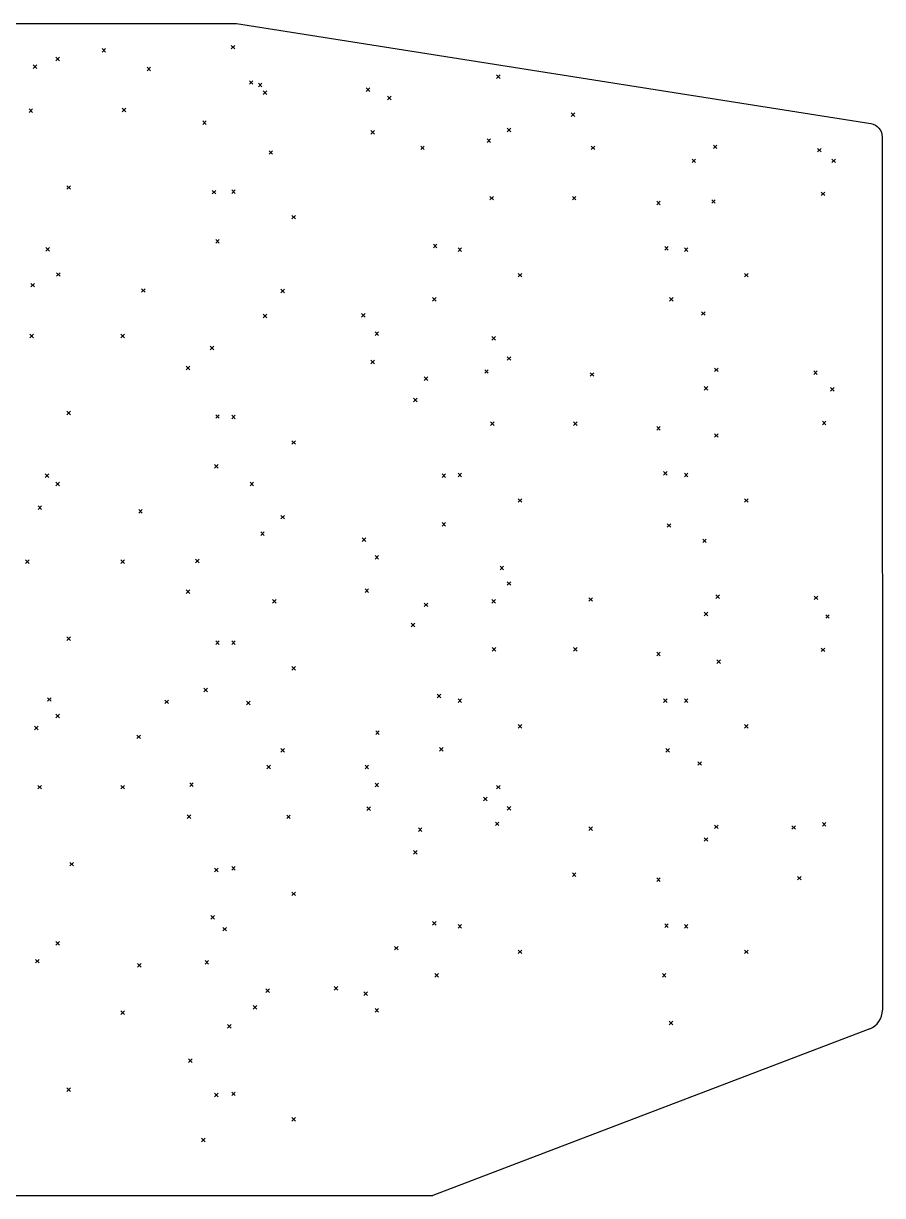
# Model space of a CAD drawing. Extents: x 3.15 to 8.88, y -6.73 to -1.38.
# Drawn here: x 6.022 to 8.877, y -5.276 to -1.378 of the extents above; entities that cross this region are included whole.
import ezdxf

# ---------------------------------------------------------------- set-up
doc = ezdxf.new("R2010")
doc.units = 0
doc.header["$MEASUREMENT"] = 0
doc.layers.add('BLACK', color=7, linetype='CONTINUOUS')

msp = doc.modelspace()

# ---------------------------------------------------------------- linework, layer by layer
at = {"layer": 'BLACK', "linetype": 'CONTINUOUS'}
for p, q in [((5.86614, -1.37795), (6.73031, -1.37795)), ((6.73031, -1.37795), (8.83762, -1.71044)), ((6.28304, -1.46142), (6.29485, -1.47323)), ((6.29485, -1.46142), (6.28304, -1.47323)), ((6.71217, -1.45089), (6.72398, -1.4627)), ((6.72398, -1.45089), (6.71217, -1.4627)), ((6.05469, -1.51583), (6.0665, -1.52764)), ((6.0665, -1.51583), (6.05469, -1.52764)), ((6.12949, -1.49026), (6.1413, -1.50207)), ((6.1413, -1.49026), (6.12949, -1.50207)), ((6.43264, -1.52371), (6.44445, -1.53552)), ((6.44445, -1.52371), (6.43264, -1.53552)), ((7.59406, -1.54932), (7.60587, -1.56113)), ((7.60587, -1.54932), (7.59406, -1.56113)), ((6.77296, -1.56858), (6.78477, -1.58039)), ((6.78477, -1.56858), (6.77296, -1.58039)), ((6.80272, -1.57688), (6.81453, -1.58869)), ((6.81453, -1.57688), (6.80272, -1.58869)), ((7.16099, -1.59262), (7.1728, -1.60443)), ((7.1728, -1.59262), (7.16099, -1.60443)), ((6.81882, -1.60245), (6.83063, -1.61426)), ((6.83063, -1.60245), (6.81882, -1.61426)), ((7.23186, -1.62018), (7.24367, -1.63199)), ((7.24367, -1.62018), (7.23186, -1.63199)), ((6.04058, -1.66185), (6.05239, -1.67366)), ((6.05239, -1.66185), (6.04058, -1.67366)), ((6.34997, -1.65955), (6.36178, -1.67136)), ((6.36178, -1.65955), (6.34997, -1.67136)), ((7.84209, -1.6753), (7.8539, -1.68711)), ((7.8539, -1.6753), (7.84209, -1.68711)), ((6.61768, -1.70203), (6.62949, -1.71384)), ((6.62949, -1.70203), (6.61768, -1.71384)), ((8.83762, -1.71044), (8.84556, -1.71247)), ((8.84556, -1.71247), (8.85283, -1.71581)), ((7.17674, -1.73436), (7.18855, -1.74617)), ((7.18855, -1.73436), (7.17674, -1.74617)), ((7.62949, -1.72648), (7.6413, -1.73829)), ((7.6413, -1.72648), (7.62949, -1.73829)), ((8.85283, -1.71581), (8.85932, -1.7203)), ((8.85932, -1.7203), (8.86489, -1.72581)), ((8.86489, -1.72581), (8.86944, -1.7322)), ((8.86944, -1.7322), (8.87285, -1.73932)), ((8.87285, -1.73932), (8.87498, -1.74703)), ((8.87498, -1.74703), (8.87572, -1.75519)), ((7.34209, -1.78554), (7.3539, -1.79735)), ((7.3539, -1.78554), (7.34209, -1.79735)), ((7.56256, -1.76191), (7.57437, -1.77373)), ((7.57437, -1.76191), (7.56256, -1.77373)), ((7.90902, -1.78554), (7.92083, -1.79735)), ((7.92083, -1.78554), (7.90902, -1.79735)), ((8.31453, -1.78233), (8.32634, -1.79414)), ((8.32634, -1.78233), (8.31453, -1.79414)), ((8.87572, -1.75519), (8.87678, -4.65945)), ((6.83815, -1.80129), (6.84997, -1.8131)), ((6.84997, -1.80129), (6.83815, -1.8131)), ((8.24367, -1.82884), (8.25548, -1.84066)), ((8.25548, -1.82884), (8.24367, -1.84066)), ((8.66099, -1.79341), (8.6728, -1.80522)), ((8.6728, -1.79341), (8.66099, -1.80522)), ((8.70823, -1.82884), (8.72004, -1.84066)), ((8.72004, -1.82884), (8.70823, -1.84066)), ((6.1663, -1.91776), (6.17811, -1.92957)), ((6.17811, -1.91776), (6.1663, -1.92957)), ((6.64918, -1.93315), (6.66099, -1.94496)), ((6.66099, -1.93315), (6.64918, -1.94496)), ((6.71425, -1.93126), (6.72606, -1.94307)), ((6.72606, -1.93126), (6.71425, -1.94307)), ((8.6728, -1.93852), (8.68461, -1.95033)), ((8.68461, -1.93852), (8.6728, -1.95033)), ((7.57208, -1.95319), (7.58389, -1.965)), ((7.58389, -1.95319), (7.57208, -1.965)), ((7.84603, -1.95319), (7.85784, -1.965)), ((7.85784, -1.95319), (7.84603, -1.965)), ((8.12622, -1.96917), (8.13803, -1.98098)), ((8.13803, -1.96917), (8.12622, -1.98098)), ((8.3092, -1.96409), (8.32101, -1.97591)), ((8.32101, -1.96409), (8.3092, -1.97591)), ((6.91433, -2.01618), (6.92614, -2.02799)), ((6.92614, -2.01618), (6.91433, -2.02799)), ((6.66099, -2.09656), (6.6728, -2.10837)), ((6.6728, -2.09656), (6.66099, -2.10837)), ((6.09674, -2.12318), (6.10855, -2.13499)), ((6.10855, -2.12318), (6.09674, -2.13499)), ((7.38409, -2.11231), (7.39591, -2.12412)), ((7.39591, -2.11231), (7.38409, -2.12412)), ((7.46622, -2.12417), (7.47803, -2.13598)), ((7.47803, -2.12417), (7.46622, -2.13598)), ((8.15311, -2.12018), (8.16493, -2.13199)), ((8.16493, -2.12018), (8.15311, -2.13199)), ((8.21819, -2.12417), (8.23, -2.13598)), ((8.23, -2.12417), (8.21819, -2.13598)), ((6.13189, -2.2068), (6.1437, -2.21861)), ((6.1437, -2.2068), (6.13189, -2.21861)), ((7.6663, -2.20909), (7.67811, -2.22091)), ((7.67811, -2.20909), (7.6663, -2.22091)), ((8.41827, -2.20909), (8.43008, -2.22091)), ((8.43008, -2.20909), (8.41827, -2.22091)), ((6.04682, -2.24223), (6.05863, -2.25404)), ((6.05863, -2.24223), (6.04682, -2.25404)), ((6.41456, -2.25991), (6.42637, -2.27172)), ((6.42637, -2.25991), (6.41456, -2.27172)), ((6.87752, -2.26191), (6.88934, -2.27373)), ((6.88934, -2.26191), (6.87752, -2.27373)), ((7.38146, -2.28947), (7.39327, -2.30129)), ((7.39327, -2.28947), (7.38146, -2.30129)), ((8.16886, -2.28947), (8.18067, -2.30129)), ((8.18067, -2.28947), (8.16886, -2.30129)), ((8.27516, -2.33672), (8.28697, -2.34853)), ((8.28697, -2.33672), (8.27516, -2.34853)), ((6.81847, -2.34459), (6.83028, -2.3564)), ((6.83028, -2.34459), (6.81847, -2.3564)), ((7.14524, -2.3426), (7.15705, -2.35441)), ((7.15705, -2.3426), (7.14524, -2.35441)), ((6.04308, -2.41132), (6.05489, -2.42313)), ((6.05489, -2.41132), (6.04308, -2.42313)), ((6.34603, -2.41152), (6.35784, -2.42333)), ((6.35784, -2.41152), (6.34603, -2.42333)), ((7.19024, -2.40356), (7.20205, -2.41537)), ((7.20205, -2.40356), (7.19024, -2.41537)), ((6.64296, -2.45152), (6.65477, -2.46333)), ((6.65477, -2.45152), (6.64296, -2.46333)), ((7.57831, -2.4194), (7.59012, -2.43121)), ((7.59012, -2.4194), (7.57831, -2.43121)), ((7.62949, -2.48632), (7.6413, -2.49814)), ((7.6413, -2.48632), (7.62949, -2.49814)), ((6.56256, -2.51782), (6.57437, -2.52963)), ((6.57437, -2.51782), (6.56256, -2.52963)), ((7.17674, -2.49814), (7.18855, -2.50995)), ((7.18855, -2.49814), (7.17674, -2.50995)), ((7.55469, -2.52963), (7.5665, -2.54144)), ((7.5665, -2.52963), (7.55469, -2.54144)), ((8.31847, -2.52371), (8.33028, -2.53552)), ((8.33028, -2.52371), (8.31847, -2.53552)), ((7.35409, -2.55356), (7.36591, -2.56537)), ((7.36591, -2.55356), (7.35409, -2.56537)), ((7.90508, -2.53944), (7.91689, -2.55125)), ((7.91689, -2.53944), (7.90508, -2.55125)), ((8.64793, -2.53357), (8.65974, -2.54538)), ((8.65974, -2.53357), (8.64793, -2.54538)), ((8.28409, -2.5853), (8.29591, -2.59711)), ((8.29591, -2.5853), (8.28409, -2.59711)), ((8.7043, -2.58869), (8.71611, -2.6005)), ((8.71611, -2.58869), (8.7043, -2.6005)), ((7.31847, -2.62412), (7.33028, -2.63593)), ((7.33028, -2.62412), (7.31847, -2.63593)), ((6.1663, -2.66722), (6.17811, -2.67904)), ((6.17811, -2.66722), (6.1663, -2.67904)), ((6.66099, -2.67924), (6.6728, -2.69105)), ((6.6728, -2.67924), (6.66099, -2.69105)), ((6.71425, -2.68073), (6.72606, -2.69254)), ((6.72606, -2.68073), (6.71425, -2.69254)), ((7.57458, -2.70266), (7.58639, -2.71447)), ((7.58639, -2.70266), (7.57458, -2.71447)), ((7.84997, -2.70286), (7.86178, -2.71467)), ((7.86178, -2.70286), (7.84997, -2.71467)), ((8.12622, -2.71864), (8.13803, -2.73045)), ((8.13803, -2.71864), (8.12622, -2.73045)), ((8.67674, -2.70091), (8.68855, -2.71272)), ((8.68855, -2.70091), (8.67674, -2.71272)), ((6.91433, -2.76565), (6.92614, -2.77746)), ((6.92614, -2.76565), (6.91433, -2.77746)), ((8.31847, -2.74223), (8.33028, -2.75404)), ((8.33028, -2.74223), (8.31847, -2.75404)), ((6.65705, -2.84459), (6.66886, -2.8564)), ((6.66886, -2.84459), (6.65705, -2.8564)), ((6.09406, -2.87609), (6.10587, -2.8879)), ((6.10587, -2.87609), (6.09406, -2.8879)), ((7.41296, -2.87609), (7.42477, -2.8879)), ((7.42477, -2.87609), (7.41296, -2.8879)), ((7.46622, -2.87364), (7.47803, -2.88545)), ((7.47803, -2.87364), (7.46622, -2.88545)), ((8.14918, -2.86821), (8.16099, -2.88003)), ((8.16099, -2.86821), (8.14918, -2.88003)), ((8.21819, -2.87364), (8.23, -2.88545)), ((8.23, -2.87364), (8.21819, -2.88545)), ((6.12949, -2.90365), (6.1413, -2.91546)), ((6.1413, -2.90365), (6.12949, -2.91546)), ((6.77516, -2.90365), (6.78697, -2.91546)), ((6.78697, -2.90365), (6.77516, -2.91546)), ((7.6663, -2.95856), (7.67811, -2.97037)), ((7.67811, -2.95856), (7.6663, -2.97037)), ((8.41827, -2.95856), (8.43008, -2.97037)), ((8.43008, -2.95856), (8.41827, -2.97037)), ((6.07044, -2.98239), (6.08225, -2.9942)), ((6.08225, -2.98239), (6.07044, -2.9942)), ((6.40508, -2.9942), (6.41689, -3.00601)), ((6.41689, -2.9942), (6.40508, -3.00601)), ((6.87752, -3.01388), (6.88934, -3.02569)), ((6.88934, -3.01388), (6.87752, -3.02569)), ((7.41296, -3.03751), (7.42477, -3.04932)), ((7.42477, -3.03751), (7.41296, -3.04932)), ((6.8106, -3.069), (6.82241, -3.08081)), ((6.82241, -3.069), (6.8106, -3.08081)), ((8.16099, -3.04144), (8.1728, -3.05325)), ((8.1728, -3.04144), (8.16099, -3.05325)), ((7.14764, -3.08869), (7.15945, -3.1005)), ((7.15945, -3.08869), (7.14764, -3.1005)), ((8.2791, -3.09262), (8.29091, -3.10443)), ((8.29091, -3.09262), (8.2791, -3.10443)), ((7.19024, -3.14774), (7.20205, -3.15955)), ((7.20205, -3.14774), (7.19024, -3.15955)), ((6.02877, -3.16185), (6.04058, -3.17366)), ((6.04058, -3.16185), (6.02877, -3.17366)), ((6.34603, -3.16185), (6.35784, -3.17366)), ((6.35784, -3.16185), (6.34603, -3.17366)), ((6.59406, -3.15955), (6.60587, -3.17136)), ((6.60587, -3.15955), (6.59406, -3.17136)), ((7.60587, -3.18317), (7.61768, -3.19499)), ((7.61768, -3.18317), (7.60587, -3.19499)), ((7.62949, -3.23436), (7.6413, -3.24617)), ((7.6413, -3.23436), (7.62949, -3.24617)), ((6.56256, -3.26191), (6.57437, -3.27373)), ((6.57437, -3.26191), (6.56256, -3.27373)), ((7.15705, -3.25798), (7.16886, -3.26979)), ((7.16886, -3.25798), (7.15705, -3.26979)), ((6.84997, -3.29341), (6.86178, -3.30522)), ((6.86178, -3.29341), (6.84997, -3.30522)), ((7.3539, -3.30522), (7.36571, -3.31703)), ((7.36571, -3.30522), (7.3539, -3.31703)), ((7.57868, -3.29378), (7.59049, -3.30559)), ((7.59049, -3.29378), (7.57868, -3.30559)), ((7.90115, -3.28747), (7.91296, -3.29928)), ((7.91296, -3.28747), (7.90115, -3.29928)), ((8.32277, -3.27803), (8.33458, -3.28984)), ((8.33458, -3.27803), (8.32277, -3.28984)), ((8.64954, -3.28196), (8.66135, -3.29378)), ((8.66135, -3.28196), (8.64954, -3.29378)), ((8.28409, -3.33583), (8.29591, -3.34764)), ((8.29591, -3.33583), (8.28409, -3.34764)), ((8.68795, -3.34409), (8.69976, -3.35591)), ((8.69976, -3.34409), (8.68795, -3.35591)), ((7.3106, -3.37215), (7.32241, -3.38396)), ((7.32241, -3.37215), (7.3106, -3.38396)), ((6.1663, -3.41776), (6.17811, -3.42957)), ((6.17811, -3.41776), (6.1663, -3.42957)), ((6.66099, -3.43121), (6.6728, -3.44302)), ((6.6728, -3.43121), (6.66099, -3.44302)), ((6.71425, -3.43126), (6.72606, -3.44307)), ((6.72606, -3.43126), (6.71425, -3.44307)), ((7.57995, -3.45319), (7.59176, -3.465)), ((7.59176, -3.45319), (7.57995, -3.465)), ((7.84997, -3.45319), (7.86178, -3.465)), ((7.86178, -3.45319), (7.84997, -3.465)), ((8.6728, -3.45483), (8.68461, -3.46664)), ((8.68461, -3.45483), (8.6728, -3.46664)), ((8.12622, -3.46917), (8.13803, -3.48098)), ((8.13803, -3.46917), (8.12622, -3.48098)), ((8.32634, -3.4942), (8.33815, -3.50601)), ((8.33815, -3.4942), (8.32634, -3.50601)), ((6.91433, -3.51618), (6.92614, -3.52799)), ((6.92614, -3.51618), (6.91433, -3.52799)), ((6.10193, -3.62018), (6.11374, -3.63199)), ((6.11374, -3.62018), (6.10193, -3.63199)), ((6.62162, -3.58869), (6.63343, -3.6005)), ((6.63343, -3.58869), (6.62162, -3.6005)), ((7.39721, -3.60837), (7.40902, -3.62018)), ((7.40902, -3.60837), (7.39721, -3.62018)), ((7.46622, -3.62417), (7.47803, -3.63598)), ((7.47803, -3.62417), (7.46622, -3.63598)), ((8.14918, -3.62412), (8.16099, -3.63593)), ((8.16099, -3.62412), (8.14918, -3.63593)), ((8.21819, -3.62417), (8.23, -3.63598)), ((8.23, -3.62417), (8.21819, -3.63598)), ((6.4917, -3.62806), (6.50351, -3.63987)), ((6.50351, -3.62806), (6.4917, -3.63987)), ((6.76335, -3.63199), (6.77516, -3.6438)), ((6.77516, -3.63199), (6.76335, -3.6438)), ((6.12949, -3.6753), (6.1413, -3.68711)), ((6.1413, -3.6753), (6.12949, -3.68711)), ((6.05863, -3.71467), (6.07044, -3.72648)), ((6.07044, -3.71467), (6.05863, -3.72648)), ((7.19249, -3.73042), (7.2043, -3.74223)), ((7.2043, -3.73042), (7.19249, -3.74223)), ((7.6663, -3.70909), (7.67811, -3.72091)), ((7.67811, -3.70909), (7.6663, -3.72091)), ((8.41827, -3.70909), (8.43008, -3.72091)), ((8.43008, -3.70909), (8.41827, -3.72091)), ((6.39881, -3.74418), (6.41062, -3.75599)), ((6.41062, -3.74418), (6.39881, -3.75599)), ((6.87752, -3.78947), (6.88934, -3.80129)), ((6.88934, -3.78947), (6.87752, -3.80129)), ((7.40508, -3.78554), (7.41689, -3.79735)), ((7.41689, -3.78554), (7.40508, -3.79735)), ((8.15705, -3.78947), (8.16886, -3.80129)), ((8.16886, -3.78947), (8.15705, -3.80129)), ((6.83061, -3.84459), (6.84242, -3.8564)), ((6.84242, -3.84459), (6.83061, -3.8564)), ((7.15705, -3.84459), (7.16886, -3.8564)), ((7.16886, -3.84459), (7.15705, -3.8564)), ((8.26335, -3.83278), (8.27516, -3.84459)), ((8.27516, -3.83278), (8.26335, -3.84459)), ((6.07011, -3.91185), (6.08192, -3.92366)), ((6.08192, -3.91185), (6.07011, -3.92366)), ((6.34603, -3.91152), (6.35784, -3.92333)), ((6.35784, -3.91152), (6.34603, -3.92333)), ((6.57437, -3.90365), (6.58619, -3.91546)), ((6.58619, -3.90365), (6.57437, -3.91546)), ((7.19024, -3.90409), (7.20205, -3.91591)), ((7.20205, -3.90409), (7.19024, -3.91591)), ((7.59406, -3.91152), (7.60587, -3.92333)), ((7.60587, -3.91152), (7.59406, -3.92333)), ((7.55075, -3.95089), (7.56256, -3.9627)), ((7.56256, -3.95089), (7.55075, -3.9627)), ((6.5665, -4.00995), (6.57831, -4.02176)), ((6.57831, -4.00995), (6.5665, -4.02176)), ((6.89688, -4.01028), (6.90869, -4.02209)), ((6.90869, -4.01028), (6.89688, -4.02209)), ((7.16296, -3.98327), (7.17477, -3.99508)), ((7.17477, -3.98327), (7.16296, -3.99508)), ((7.62949, -3.98239), (7.6413, -3.9942)), ((7.6413, -3.98239), (7.62949, -3.9942)), ((7.33422, -4.05325), (7.34603, -4.06506)), ((7.34603, -4.05325), (7.33422, -4.06506)), ((7.59012, -4.03357), (7.60193, -4.04538)), ((7.60193, -4.03357), (7.59012, -4.04538)), ((7.90115, -4.04932), (7.91296, -4.06113)), ((7.91296, -4.04932), (7.90115, -4.06113)), ((8.31883, -4.04339), (8.33065, -4.0552)), ((8.33065, -4.04339), (8.31883, -4.0552)), ((8.57546, -4.04577), (8.58727, -4.05758)), ((8.58727, -4.04577), (8.57546, -4.05758)), ((8.67674, -4.03552), (8.68855, -4.04733)), ((8.68855, -4.03552), (8.67674, -4.04733)), ((8.28409, -4.08583), (8.29591, -4.09764)), ((8.29591, -4.08583), (8.28409, -4.09764)), ((7.31847, -4.12806), (7.33028, -4.13987)), ((7.33028, -4.12806), (7.31847, -4.13987)), ((6.17613, -4.16776), (6.18794, -4.17957)), ((6.18794, -4.16776), (6.17613, -4.17957)), ((6.65705, -4.18703), (6.66886, -4.19884)), ((6.66886, -4.18703), (6.65705, -4.19884)), ((6.71425, -4.18126), (6.72606, -4.19307)), ((6.72606, -4.18126), (6.71425, -4.19307)), ((7.84603, -4.20286), (7.85784, -4.21467)), ((7.85784, -4.20286), (7.84603, -4.21467)), ((8.12622, -4.21917), (8.13803, -4.23098)), ((8.13803, -4.21917), (8.12622, -4.23098)), ((8.59464, -4.21409), (8.60645, -4.22591)), ((8.60645, -4.21409), (8.59464, -4.22591)), ((6.91433, -4.26618), (6.92614, -4.27799)), ((6.92614, -4.26618), (6.91433, -4.27799)), ((6.64524, -4.34459), (6.65705, -4.3564)), ((6.65705, -4.34459), (6.64524, -4.3564)), ((7.38146, -4.36428), (7.39327, -4.37609)), ((7.39327, -4.36428), (7.38146, -4.37609)), ((6.68461, -4.38396), (6.69642, -4.39577)), ((6.69642, -4.38396), (6.68461, -4.39577)), ((7.46622, -4.37417), (7.47803, -4.38598)), ((7.47803, -4.37417), (7.46622, -4.38598)), ((8.15311, -4.37215), (8.16493, -4.38396)), ((8.16493, -4.37215), (8.15311, -4.38396)), ((8.21819, -4.37417), (8.23, -4.38598)), ((8.23, -4.37417), (8.21819, -4.38598)), ((6.12949, -4.43121), (6.1413, -4.44302)), ((6.1413, -4.43121), (6.12949, -4.44302)), ((7.25548, -4.44695), (7.26729, -4.45877)), ((7.26729, -4.44695), (7.25548, -4.45877)), ((7.6663, -4.45909), (7.67811, -4.47091)), ((7.67811, -4.45909), (7.6663, -4.47091)), ((8.41827, -4.45909), (8.43008, -4.47091)), ((8.43008, -4.45909), (8.41827, -4.47091)), ((6.06256, -4.49026), (6.07437, -4.50207)), ((6.07437, -4.49026), (6.06256, -4.50207)), ((6.40115, -4.50402), (6.41296, -4.51583)), ((6.41296, -4.50402), (6.40115, -4.51583)), ((6.62556, -4.4942), (6.63737, -4.50601)), ((6.63737, -4.4942), (6.62556, -4.50601)), ((7.38934, -4.53751), (7.40115, -4.54932)), ((7.40115, -4.53751), (7.38934, -4.54932)), ((8.14524, -4.53751), (8.15705, -4.54932)), ((8.15705, -4.53751), (8.14524, -4.54932)), ((6.82784, -4.58869), (6.83965, -4.6005)), ((6.83965, -4.58869), (6.82784, -4.6005)), ((7.05469, -4.58081), (7.0665, -4.59262)), ((7.0665, -4.58081), (7.05469, -4.59262)), ((7.15311, -4.59851), (7.16493, -4.61032)), ((7.16493, -4.59851), (7.15311, -4.61032)), ((6.34603, -4.66185), (6.35784, -4.67366)), ((6.35784, -4.66185), (6.34603, -4.67366)), ((6.78539, -4.64409), (6.7972, -4.65591)), ((6.7972, -4.64409), (6.78539, -4.65591)), ((7.19024, -4.65409), (7.20205, -4.66591)), ((7.20205, -4.65409), (7.19024, -4.66591)), ((6.70036, -4.7068), (6.71217, -4.71861)), ((6.71217, -4.7068), (6.70036, -4.71861)), ((8.16796, -4.69577), (8.17977, -4.70758)), ((8.17977, -4.69577), (8.16796, -4.70758)), ((8.83411, -4.7216), (7.38189, -5.27559)), ((6.57044, -4.82097), (6.58225, -4.83278)), ((6.58225, -4.82097), (6.57044, -4.83278)), ((6.1663, -4.91776), (6.17811, -4.92957)), ((6.17811, -4.91776), (6.1663, -4.92957)), ((6.65705, -4.93514), (6.66886, -4.94695)), ((6.66886, -4.93514), (6.65705, -4.94695)), ((6.71425, -4.93126), (6.72606, -4.94307)), ((6.72606, -4.93126), (6.71425, -4.94307)), ((6.91433, -5.01618), (6.92614, -5.02799)), ((6.92614, -5.01618), (6.91433, -5.02799)), ((6.61374, -5.08475), (6.62556, -5.09656)), ((6.62556, -5.08475), (6.61374, -5.09656)), ((5.43914, -5.27559), (7.38189, -5.27559))]:
    msp.add_line(p, q, dxfattribs=at)
at = {"layer": 'BLACK'}
msp.add_arc((8.80787, -4.65786), 0.06893, -67.622, -1.32219, dxfattribs=at)

doc.saveas('drawing.dxf')
